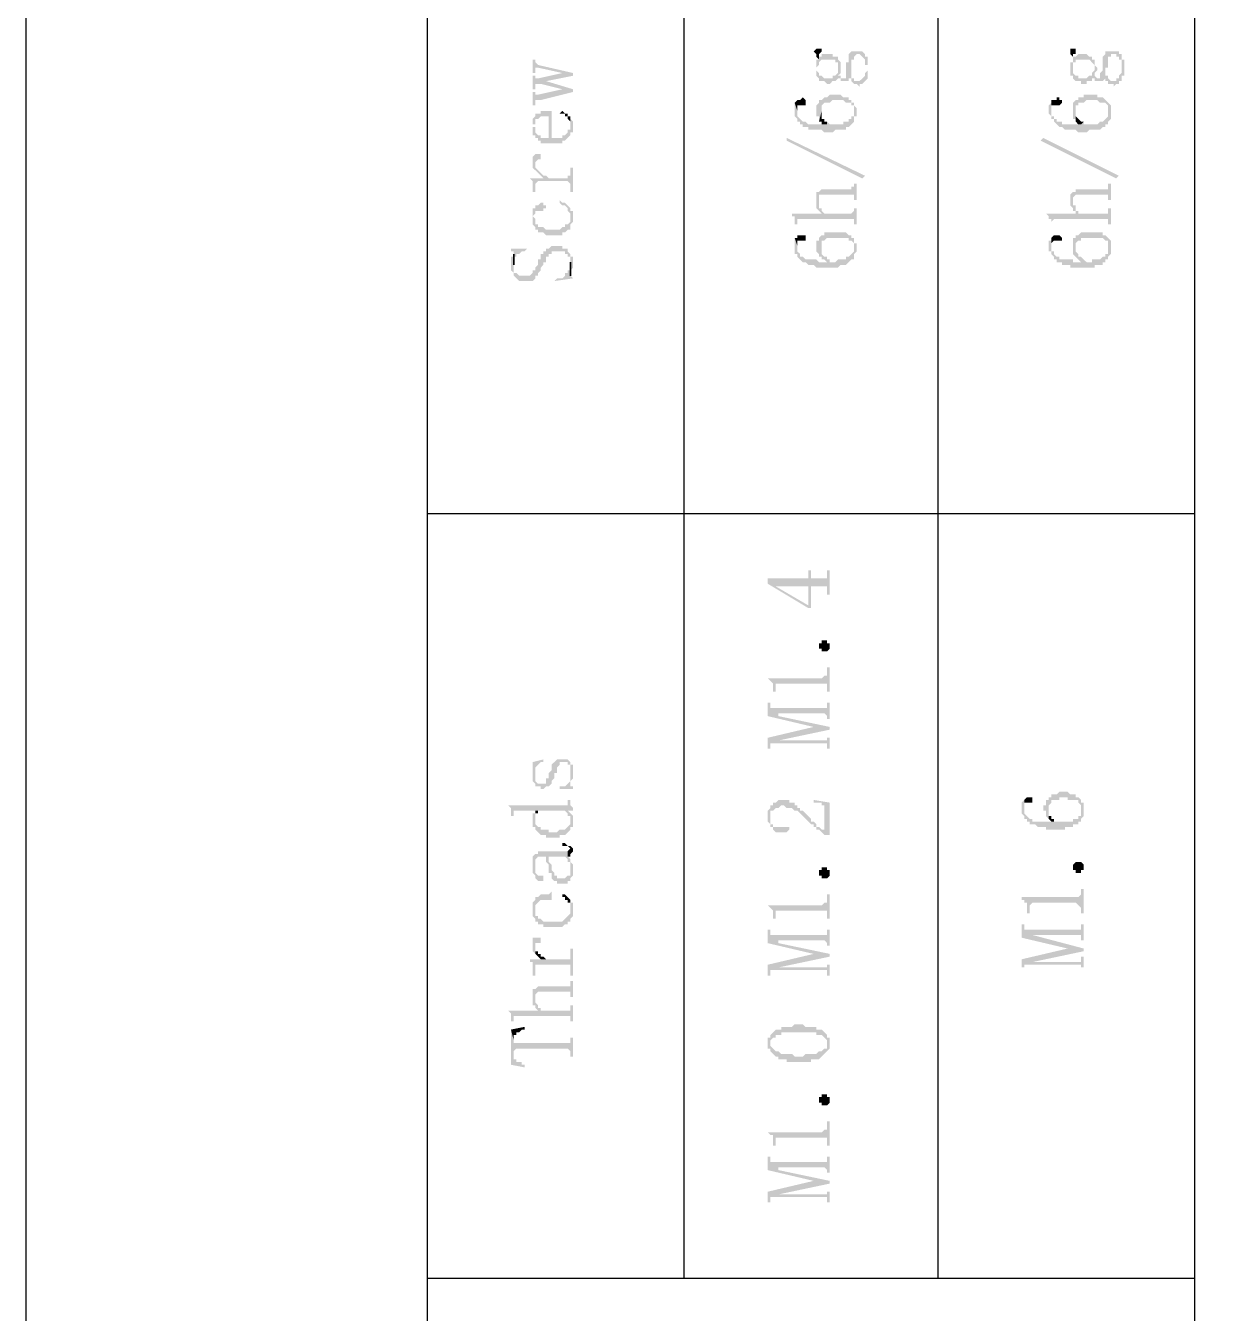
# Model space of a CAD drawing. Header units: millimetres. Extents: x 7018 to 13530, y 4187 to 5692.
# Drawn here: x 7965.94 to 7985.86, y 5098.87 to 5120.37 of the extents above; entities that cross this region are included whole.
import ezdxf

# ---------------------------------------------------------------- set-up
doc = ezdxf.new("R2010")
doc.units = ezdxf.units.MM

msp = doc.modelspace()

# ---------------------------------------------------------------- hatches: boundary and pattern name
at = {"transparency": 33554559}
for points in [[(7979.104, 5119.945), (7979.104, 5119.945), (7979.149, 5119.9), (7979.149, 5119.855), (7979.194, 5119.81), (7979.194, 5119.9), (7979.194, 5119.9), (7979.24, 5119.945), (7979.24, 5119.99), (7979.149, 5119.99)], [(7979.149, 5119.539), (7979.194, 5119.494), (7979.194, 5119.449), (7979.285, 5119.449), (7979.33, 5119.403), (7979.375, 5119.403), (7979.42, 5119.449), (7979.465, 5119.449), (7979.51, 5119.494), (7979.556, 5119.494), (7979.556, 5119.449), (7979.691, 5119.449), (7979.691, 5119.494), (7979.736, 5119.494), (7979.736, 5119.449), (7979.736, 5119.449), (7979.781, 5119.403), (7979.826, 5119.403), (7979.871, 5119.358), (7979.871, 5119.403), (7979.917, 5119.403), (7979.962, 5119.449), (7979.962, 5119.449), (7980.007, 5119.494), (7980.007, 5119.539), (7980.007, 5119.674), (7980.007, 5119.719), (7980.007, 5119.81), (7980.007, 5119.855), (7980.007, 5119.674), (7980.007, 5119.629), (7979.962, 5119.584), (7979.962, 5119.539), (7979.962, 5119.539), (7979.917, 5119.494), (7979.917, 5119.494), (7979.871, 5119.449), (7979.781, 5119.449), (7979.781, 5119.494), (7979.736, 5119.494), (7979.736, 5119.539), (7979.736, 5119.945), (7979.691, 5119.9), (7979.691, 5119.81), (7979.691, 5119.764), (7979.646, 5119.764), (7979.646, 5119.674), (7979.646, 5119.629), (7979.646, 5119.539), (7979.646, 5119.494), (7979.556, 5119.494), (7979.556, 5119.539), (7979.51, 5119.539), (7979.51, 5119.674), (7979.51, 5119.629), (7979.51, 5119.584), (7979.51, 5119.584), (7979.465, 5119.539), (7979.42, 5119.539), (7979.42, 5119.494), (7979.285, 5119.494), (7979.24, 5119.539), (7979.194, 5119.539), (7979.194, 5119.584), (7979.194, 5119.584), (7979.149, 5119.629), (7979.149, 5119.674)], [(7979.149, 5119.674), (7979.149, 5119.629), (7979.149, 5119.539), (7979.149, 5119.674), (7979.149, 5119.674), (7979.194, 5119.719), (7979.194, 5119.764), (7979.194, 5119.764), (7979.24, 5119.81), (7979.465, 5119.81), (7979.465, 5119.764), (7979.51, 5119.764), (7979.51, 5119.674), (7979.51, 5119.539), (7979.556, 5119.584), (7979.556, 5119.674), (7979.556, 5119.764), (7979.556, 5119.764), (7979.51, 5119.81), (7979.51, 5119.855), (7979.42, 5119.855), (7979.42, 5119.9), (7979.24, 5119.9), (7979.24, 5119.855), (7979.194, 5119.855), (7979.194, 5119.9), (7979.194, 5119.81), (7979.149, 5119.81), (7979.149, 5119.764)], [(7979.736, 5119.945), (7979.736, 5119.539), (7979.736, 5119.584), (7979.736, 5119.674), (7979.736, 5119.719), (7979.736, 5119.81), (7979.781, 5119.81), (7979.781, 5119.855), (7979.781, 5119.855), (7979.826, 5119.9), (7979.871, 5119.9), (7979.917, 5119.855), (7979.917, 5119.855), (7979.962, 5119.81), (7979.962, 5119.719), (7980.007, 5119.719), (7980.007, 5119.674), (7980.007, 5119.855), (7979.962, 5119.855), (7979.962, 5119.9), (7979.962, 5119.9), (7979.917, 5119.945)], [(7983.392, 5119.945), (7983.392, 5119.9), (7983.392, 5119.9), (7983.437, 5119.855), (7983.437, 5119.81), (7983.437, 5119.9), (7983.482, 5119.9), (7983.482, 5119.945), (7983.482, 5119.99), (7983.392, 5119.99)], [(7983.392, 5119.674), (7983.392, 5119.629), (7983.392, 5119.539), (7983.437, 5119.539), (7983.437, 5119.674), (7983.437, 5119.764), (7983.482, 5119.764), (7983.482, 5119.81), (7983.708, 5119.81), (7983.753, 5119.764), (7983.753, 5119.764), (7983.798, 5119.719), (7983.798, 5119.674), (7983.798, 5119.539), (7983.798, 5119.584), (7983.798, 5119.584), (7983.843, 5119.629), (7983.843, 5119.674), (7983.843, 5119.674), (7983.798, 5119.719), (7983.798, 5119.764), (7983.798, 5119.81), (7983.753, 5119.81), (7983.753, 5119.855), (7983.708, 5119.855), (7983.663, 5119.9), (7983.527, 5119.9), (7983.482, 5119.855), (7983.437, 5119.855), (7983.437, 5119.9), (7983.437, 5119.81), (7983.437, 5119.764), (7983.392, 5119.764)], [(7983.437, 5119.539), (7983.437, 5119.494), (7983.437, 5119.494), (7983.482, 5119.449), (7983.572, 5119.449), (7983.572, 5119.403), (7983.663, 5119.403), (7983.663, 5119.449), (7983.753, 5119.449), (7983.753, 5119.494), (7983.798, 5119.494), (7983.798, 5119.449), (7983.933, 5119.449), (7983.978, 5119.494), (7983.978, 5119.449), (7984.024, 5119.449), (7984.024, 5119.403), (7984.114, 5119.403), (7984.114, 5119.358), (7984.159, 5119.403), (7984.204, 5119.403), (7984.204, 5119.449), (7984.249, 5119.449), (7984.249, 5119.494), (7984.249, 5119.539), (7984.294, 5119.539), (7984.294, 5119.674), (7984.294, 5119.719), (7984.294, 5119.81), (7984.249, 5119.81), (7984.249, 5119.855), (7984.249, 5119.674), (7984.249, 5119.584), (7984.249, 5119.584), (7984.204, 5119.539), (7984.204, 5119.494), (7984.159, 5119.494), (7984.159, 5119.449), (7984.069, 5119.449), (7984.024, 5119.494), (7984.024, 5119.539), (7983.978, 5119.539), (7983.978, 5119.945), (7983.978, 5119.9), (7983.978, 5119.9), (7983.933, 5119.855), (7983.933, 5119.81), (7983.933, 5119.764), (7983.933, 5119.674), (7983.933, 5119.629), (7983.933, 5119.629), (7983.888, 5119.584), (7983.888, 5119.539), (7983.888, 5119.494), (7983.843, 5119.494), (7983.798, 5119.539), (7983.798, 5119.674), (7983.798, 5119.629), (7983.798, 5119.629), (7983.753, 5119.584), (7983.753, 5119.539), (7983.708, 5119.539), (7983.663, 5119.494), (7983.527, 5119.494), (7983.527, 5119.539), (7983.482, 5119.539), (7983.437, 5119.584), (7983.437, 5119.674)], [(7983.978, 5119.945), (7983.978, 5119.539), (7983.978, 5119.584), (7983.978, 5119.674), (7984.024, 5119.674), (7984.024, 5119.719), (7984.024, 5119.81), (7984.024, 5119.855), (7984.069, 5119.855), (7984.069, 5119.9), (7984.159, 5119.9), (7984.159, 5119.855), (7984.204, 5119.855), (7984.204, 5119.81), (7984.249, 5119.81), (7984.249, 5119.719), (7984.249, 5119.674), (7984.249, 5119.855), (7984.249, 5119.9), (7984.204, 5119.9), (7984.204, 5119.945), (7984.024, 5119.945)], [(7974.41, 5119.81), (7974.41, 5119.584), (7974.456, 5119.584), (7974.456, 5119.629), (7974.456, 5119.674), (7974.501, 5119.674), (7974.907, 5119.584), (7974.907, 5119.584), (7975.087, 5119.539), (7975.087, 5119.584), (7974.501, 5119.719), (7974.501, 5119.719), (7974.456, 5119.764), (7974.456, 5119.81)], [(7974.41, 5119.539), (7974.41, 5119.313), (7974.456, 5119.313), (7974.456, 5119.358), (7974.456, 5119.403), (7974.546, 5119.403), (7974.636, 5119.449), (7975.087, 5119.539), (7974.907, 5119.584), (7974.501, 5119.494), (7974.456, 5119.494), (7974.456, 5119.539), (7974.456, 5119.539)], [(7974.41, 5119.268), (7974.41, 5119.042), (7974.456, 5119.042), (7974.456, 5119.088), (7974.456, 5119.133), (7974.546, 5119.133), (7975.087, 5119.268), (7974.907, 5119.313), (7974.501, 5119.223), (7974.456, 5119.223), (7974.456, 5119.268), (7974.456, 5119.268)], [(7974.546, 5119.403), (7974.907, 5119.313), (7974.907, 5119.313), (7975.087, 5119.268), (7975.087, 5119.313), (7974.636, 5119.449)], [(7978.788, 5119.088), (7978.833, 5118.952), (7978.833, 5118.997), (7978.833, 5119.042), (7978.969, 5119.042), (7978.969, 5119.088), (7978.969, 5119.133), (7978.969, 5119.133), (7978.924, 5119.178), (7978.924, 5119.178), (7978.879, 5119.133), (7978.833, 5119.133)], [(7978.788, 5118.997), (7978.788, 5118.907), (7978.788, 5118.862), (7978.788, 5118.862), (7978.833, 5118.817), (7978.833, 5118.772), (7978.879, 5118.772), (7978.879, 5118.726), (7978.924, 5118.726), (7978.924, 5118.681), (7979.014, 5118.681), (7979.014, 5118.636), (7979.24, 5118.636), (7979.285, 5118.591), (7979.42, 5118.591), (7979.465, 5118.636), (7979.646, 5118.636), (7979.646, 5118.681), (7979.691, 5118.681), (7979.736, 5118.726), (7979.736, 5118.726), (7979.781, 5118.772), (7979.781, 5118.952), (7979.781, 5118.907), (7979.781, 5118.862), (7979.736, 5118.862), (7979.736, 5118.817), (7979.691, 5118.817), (7979.691, 5118.772), (7979.601, 5118.772), (7979.601, 5118.726), (7979.375, 5118.726), (7979.33, 5118.772), (7979.33, 5118.726), (7979.014, 5118.726), (7978.969, 5118.772), (7978.924, 5118.772), (7978.879, 5118.817), (7978.879, 5118.817), (7978.833, 5118.862), (7978.833, 5118.952), (7978.833, 5118.952), (7978.788, 5119.088)], [(7979.149, 5118.952), (7979.149, 5118.862), (7979.194, 5118.862), (7979.194, 5118.817), (7979.194, 5118.772), (7979.24, 5118.952), (7979.24, 5119.042), (7979.24, 5119.042), (7979.285, 5119.088), (7979.375, 5119.088), (7979.42, 5119.133), (7979.601, 5119.133), (7979.646, 5119.088), (7979.736, 5119.088), (7979.736, 5119.042), (7979.781, 5119.042), (7979.781, 5118.952), (7979.781, 5118.772), (7979.781, 5118.862), (7979.826, 5118.862), (7979.826, 5118.952), (7979.826, 5118.997), (7979.826, 5118.997), (7979.781, 5119.042), (7979.781, 5119.088), (7979.736, 5119.088), (7979.736, 5119.133), (7979.691, 5119.133), (7979.691, 5119.178), (7979.601, 5119.178), (7979.556, 5119.223), (7979.375, 5119.223), (7979.33, 5119.178), (7979.285, 5119.178), (7979.24, 5119.133), (7979.194, 5119.133), (7979.194, 5119.088), (7979.194, 5119.088), (7979.149, 5119.042), (7979.149, 5118.997), (7979.149, 5118.997)], [(7983.031, 5118.997), (7983.031, 5118.907), (7983.031, 5118.907), (7983.076, 5118.862), (7983.076, 5118.817), (7983.121, 5118.817), (7983.121, 5118.772), (7983.121, 5118.772), (7983.166, 5118.726), (7983.166, 5118.726), (7983.211, 5118.681), (7983.256, 5118.681), (7983.302, 5118.636), (7983.482, 5118.636), (7983.527, 5118.591), (7983.663, 5118.591), (7983.708, 5118.636), (7983.888, 5118.636), (7983.933, 5118.681), (7983.978, 5118.681), (7983.978, 5118.726), (7984.024, 5118.726), (7984.024, 5118.772), (7984.024, 5118.952), (7984.024, 5118.907), (7984.024, 5118.862), (7984.024, 5118.862), (7983.978, 5118.817), (7983.978, 5118.817), (7983.933, 5118.772), (7983.888, 5118.772), (7983.843, 5118.726), (7983.617, 5118.726), (7983.617, 5118.772), (7983.572, 5118.726), (7983.256, 5118.726), (7983.256, 5118.772), (7983.166, 5118.772), (7983.166, 5118.817), (7983.121, 5118.817), (7983.121, 5118.862), (7983.076, 5118.862), (7983.076, 5118.952), (7983.076, 5119.088), (7983.076, 5119.088), (7983.031, 5119.042)], [(7983.076, 5119.088), (7983.076, 5118.952), (7983.076, 5118.997), (7983.076, 5119.042), (7983.211, 5119.042), (7983.256, 5119.088), (7983.256, 5119.133), (7983.211, 5119.133), (7983.211, 5119.178), (7983.166, 5119.178), (7983.166, 5119.133), (7983.076, 5119.133)], [(7983.437, 5118.952), (7983.437, 5118.862), (7983.437, 5118.817), (7983.482, 5118.817), (7983.482, 5118.772), (7983.482, 5118.952), (7983.482, 5119.042), (7983.527, 5119.042), (7983.527, 5119.088), (7983.617, 5119.088), (7983.663, 5119.133), (7983.843, 5119.133), (7983.888, 5119.088), (7983.978, 5119.088), (7984.024, 5119.042), (7984.024, 5118.952), (7984.024, 5118.772), (7984.069, 5118.817), (7984.069, 5118.862), (7984.069, 5118.952), (7984.069, 5118.997), (7984.069, 5119.042), (7984.069, 5119.042), (7984.024, 5119.088), (7984.024, 5119.088), (7983.978, 5119.133), (7983.978, 5119.133), (7983.933, 5119.178), (7983.843, 5119.178), (7983.843, 5119.223), (7983.617, 5119.223), (7983.617, 5119.178), (7983.527, 5119.178), (7983.527, 5119.133), (7983.482, 5119.133), (7983.437, 5119.088), (7983.437, 5118.997), (7983.437, 5118.997)], [(7974.41, 5118.817), (7974.41, 5118.681), (7974.41, 5118.726), (7974.456, 5118.726), (7974.456, 5118.772), (7974.456, 5118.817), (7974.501, 5118.817), (7974.546, 5118.862), (7974.681, 5118.862), (7974.681, 5118.501), (7974.726, 5118.411), (7974.907, 5118.411), (7974.907, 5118.456), (7974.952, 5118.456), (7974.997, 5118.501), (7974.997, 5118.501), (7975.042, 5118.546), (7975.042, 5118.591), (7975.087, 5118.591), (7975.087, 5118.681), (7975.087, 5118.726), (7975.087, 5118.772), (7975.042, 5118.817), (7975.042, 5118.862), (7975.042, 5118.726), (7975.042, 5118.636), (7974.997, 5118.636), (7974.997, 5118.591), (7974.997, 5118.591), (7974.952, 5118.546), (7974.907, 5118.546), (7974.907, 5118.501), (7974.726, 5118.501), (7974.726, 5118.952), (7974.546, 5118.952), (7974.546, 5118.907), (7974.456, 5118.907), (7974.456, 5118.862), (7974.456, 5118.862)], [(7974.862, 5118.907), (7974.952, 5118.907), (7974.952, 5118.862), (7974.997, 5118.862), (7974.997, 5118.817), (7974.997, 5118.817), (7975.042, 5118.772), (7975.042, 5118.726), (7975.042, 5118.862), (7974.997, 5118.862), (7974.997, 5118.907), (7974.952, 5118.907), (7974.907, 5118.952), (7974.907, 5118.952)], [(7979.194, 5118.772), (7979.24, 5118.772), (7979.24, 5118.726), (7979.33, 5118.726), (7979.33, 5118.772), (7979.285, 5118.772), (7979.285, 5118.817), (7979.24, 5118.817), (7979.24, 5118.907), (7979.24, 5118.952)], [(7983.482, 5118.772), (7983.482, 5118.772), (7983.527, 5118.726), (7983.572, 5118.726), (7983.617, 5118.772), (7983.572, 5118.772), (7983.527, 5118.817), (7983.527, 5118.817), (7983.482, 5118.862), (7983.482, 5118.907), (7983.482, 5118.952)], [(7974.41, 5118.681), (7974.41, 5118.591), (7974.41, 5118.546), (7974.456, 5118.546), (7974.456, 5118.501), (7974.501, 5118.501), (7974.501, 5118.456), (7974.546, 5118.456), (7974.546, 5118.411), (7974.726, 5118.411), (7974.681, 5118.501), (7974.546, 5118.501), (7974.546, 5118.546), (7974.501, 5118.546), (7974.456, 5118.591), (7974.456, 5118.681), (7974.41, 5118.681), (7974.41, 5118.817), (7974.41, 5118.772), (7974.41, 5118.726)], [(7979.962, 5117.869), (7979.917, 5117.824), (7978.653, 5118.456), (7978.653, 5118.501)], [(7984.204, 5117.869), (7984.159, 5117.824), (7982.895, 5118.456), (7982.94, 5118.501)], [(7974.41, 5118.095), (7974.41, 5118.049), (7974.41, 5118.004), (7974.456, 5117.959), (7974.456, 5118.095), (7974.456, 5118.095), (7974.501, 5118.14), (7974.546, 5118.14), (7974.546, 5118.185), (7974.546, 5118.23), (7974.456, 5118.23), (7974.41, 5118.185), (7974.41, 5118.14)], [(7974.365, 5117.824), (7974.365, 5117.824), (7974.41, 5117.779), (7974.41, 5117.734), (7974.41, 5117.643), (7974.41, 5117.598), (7974.456, 5117.598), (7974.456, 5117.734), (7974.456, 5117.734), (7974.501, 5117.779), (7974.997, 5117.779), (7975.042, 5117.734), (7975.042, 5117.598), (7975.087, 5117.598), (7975.087, 5118.004), (7975.042, 5118.004), (7975.042, 5117.869), (7974.997, 5117.869), (7974.997, 5117.824), (7974.681, 5117.824), (7974.636, 5117.869), (7974.591, 5117.869), (7974.591, 5117.824)], [(7974.456, 5117.959), (7974.456, 5117.959), (7974.501, 5117.914), (7974.501, 5117.914), (7974.546, 5117.869), (7974.546, 5117.869), (7974.591, 5117.824), (7974.591, 5117.869), (7974.591, 5117.869), (7974.546, 5117.914), (7974.546, 5117.914), (7974.501, 5117.959), (7974.501, 5117.959), (7974.456, 5118.004), (7974.456, 5118.049), (7974.456, 5118.095)], [(7979.149, 5117.463), (7979.149, 5117.418), (7979.149, 5117.327), (7979.149, 5117.327), (7979.194, 5117.282), (7979.194, 5117.282), (7979.24, 5117.237), (7979.24, 5117.282), (7979.24, 5117.327), (7979.194, 5117.327), (7979.194, 5117.372), (7979.194, 5117.598), (7979.149, 5117.598), (7979.149, 5117.553), (7979.149, 5117.508)], [(7979.194, 5117.598), (7979.194, 5117.463), (7979.194, 5117.508), (7979.194, 5117.553), (7979.781, 5117.553), (7979.781, 5117.463), (7979.826, 5117.463), (7979.826, 5117.734), (7979.781, 5117.734), (7979.781, 5117.688), (7979.736, 5117.688), (7979.736, 5117.643), (7979.24, 5117.643)], [(7983.392, 5117.463), (7983.392, 5117.418), (7983.392, 5117.372), (7983.437, 5117.327), (7983.437, 5117.282), (7983.482, 5117.282), (7983.482, 5117.237), (7983.527, 5117.237), (7983.527, 5117.282), (7983.482, 5117.282), (7983.482, 5117.327), (7983.482, 5117.372), (7983.437, 5117.372), (7983.437, 5117.598), (7983.437, 5117.598), (7983.392, 5117.553), (7983.392, 5117.508)], [(7983.437, 5117.598), (7983.437, 5117.463), (7983.437, 5117.508), (7983.437, 5117.508), (7983.482, 5117.553), (7984.024, 5117.553), (7984.024, 5117.463), (7984.069, 5117.463), (7984.069, 5117.734), (7984.024, 5117.734), (7984.024, 5117.688), (7984.024, 5117.643), (7983.482, 5117.643), (7983.482, 5117.598)], [(7974.41, 5117.192), (7974.41, 5117.102), (7974.41, 5117.057), (7974.41, 5117.192), (7974.41, 5117.192), (7974.456, 5117.237), (7974.456, 5117.282), (7974.591, 5117.282), (7974.591, 5117.327), (7974.636, 5117.327), (7974.636, 5117.372), (7974.591, 5117.372), (7974.591, 5117.418), (7974.546, 5117.418), (7974.501, 5117.372), (7974.456, 5117.372), (7974.456, 5117.327), (7974.41, 5117.327), (7974.41, 5117.237), (7974.41, 5117.237)], [(7974.41, 5117.057), (7974.456, 5117.011), (7974.456, 5116.966), (7974.501, 5116.966), (7974.501, 5116.921), (7974.591, 5116.921), (7974.636, 5116.876), (7974.907, 5116.876), (7974.907, 5116.921), (7974.952, 5116.921), (7974.997, 5116.966), (7975.042, 5116.966), (7975.042, 5117.011), (7975.042, 5117.057), (7975.087, 5117.102), (7975.087, 5117.192), (7975.087, 5117.282), (7975.042, 5117.282), (7975.042, 5117.327), (7975.042, 5117.192), (7975.042, 5117.147), (7975.042, 5117.102), (7974.997, 5117.057), (7974.952, 5117.057), (7974.952, 5117.011), (7974.907, 5117.011), (7974.862, 5116.966), (7974.636, 5116.966), (7974.591, 5117.011), (7974.501, 5117.011), (7974.501, 5117.057), (7974.456, 5117.057), (7974.456, 5117.102), (7974.456, 5117.147), (7974.41, 5117.192)], [(7974.862, 5117.418), (7974.862, 5117.418), (7974.907, 5117.372), (7974.952, 5117.372), (7974.997, 5117.327), (7974.997, 5117.282), (7975.042, 5117.237), (7975.042, 5117.192), (7975.042, 5117.327), (7974.997, 5117.372), (7974.997, 5117.372), (7974.952, 5117.418), (7974.907, 5117.418), (7974.862, 5117.463)], [(7978.743, 5117.237), (7978.743, 5117.192), (7978.788, 5117.192), (7978.788, 5117.147), (7978.788, 5117.057), (7978.833, 5117.057), (7978.833, 5117.102), (7978.833, 5117.147), (7979.781, 5117.147), (7979.781, 5117.057), (7979.826, 5117.057), (7979.826, 5117.327), (7979.781, 5117.327), (7979.781, 5117.282), (7979.781, 5117.282), (7979.736, 5117.237), (7979.285, 5117.237), (7979.24, 5117.282), (7979.24, 5117.237)], [(7982.986, 5117.237), (7982.986, 5117.237), (7983.031, 5117.192), (7983.031, 5117.147), (7983.076, 5117.147), (7983.076, 5117.057), (7983.076, 5117.102), (7983.076, 5117.102), (7983.121, 5117.147), (7984.024, 5117.147), (7984.024, 5117.057), (7984.069, 5117.057), (7984.069, 5117.327), (7984.024, 5117.327), (7984.024, 5117.282), (7984.024, 5117.237), (7983.527, 5117.237), (7983.527, 5117.282), (7983.527, 5117.237)], [(7979.149, 5116.696), (7979.149, 5116.605), (7979.149, 5116.605), (7979.194, 5116.56), (7979.194, 5116.515), (7979.194, 5116.515), (7979.24, 5116.696), (7979.24, 5116.741), (7979.24, 5116.786), (7979.285, 5116.786), (7979.33, 5116.831), (7979.691, 5116.831), (7979.691, 5116.786), (7979.736, 5116.786), (7979.781, 5116.741), (7979.781, 5116.515), (7979.781, 5116.56), (7979.781, 5116.56), (7979.826, 5116.605), (7979.826, 5116.696), (7979.826, 5116.741), (7979.781, 5116.741), (7979.781, 5116.831), (7979.736, 5116.831), (7979.736, 5116.876), (7979.691, 5116.876), (7979.646, 5116.921), (7979.285, 5116.921), (7979.285, 5116.876), (7979.24, 5116.876), (7979.194, 5116.831), (7979.194, 5116.786), (7979.149, 5116.786)], [(7983.437, 5116.696), (7983.437, 5116.605), (7983.437, 5116.56), (7983.437, 5116.56), (7983.482, 5116.515), (7983.482, 5116.696), (7983.482, 5116.741), (7983.482, 5116.741), (7983.527, 5116.786), (7983.572, 5116.786), (7983.572, 5116.831), (7983.933, 5116.831), (7983.978, 5116.786), (7984.024, 5116.786), (7984.024, 5116.741), (7984.024, 5116.515), (7984.069, 5116.56), (7984.069, 5116.605), (7984.069, 5116.696), (7984.069, 5116.741), (7984.069, 5116.786), (7984.024, 5116.831), (7984.024, 5116.831), (7983.978, 5116.876), (7983.933, 5116.876), (7983.933, 5116.921), (7983.572, 5116.921), (7983.527, 5116.876), (7983.482, 5116.876), (7983.482, 5116.831), (7983.437, 5116.831), (7983.437, 5116.786)], [(7974.049, 5116.38), (7974.049, 5116.289), (7974.049, 5116.289), (7974.095, 5116.244), (7974.095, 5116.199), (7974.095, 5116.199), (7974.14, 5116.154), (7974.14, 5116.154), (7974.185, 5116.109), (7974.41, 5116.109), (7974.456, 5116.154), (7974.456, 5116.199), (7974.501, 5116.199), (7974.501, 5116.244), (7974.501, 5116.244), (7974.546, 5116.289), (7974.546, 5116.334), (7974.591, 5116.38), (7974.591, 5116.425), (7974.636, 5116.425), (7974.636, 5116.515), (7974.681, 5116.515), (7974.681, 5116.56), (7974.726, 5116.56), (7974.726, 5116.605), (7974.952, 5116.605), (7974.952, 5116.56), (7974.997, 5116.56), (7974.997, 5116.515), (7975.042, 5116.515), (7975.042, 5116.425), (7975.042, 5116.244), (7975.042, 5116.289), (7975.087, 5116.334), (7975.087, 5116.425), (7975.087, 5116.515), (7975.042, 5116.515), (7975.042, 5116.56), (7975.042, 5116.56), (7974.997, 5116.605), (7974.997, 5116.65), (7974.907, 5116.65), (7974.907, 5116.696), (7974.726, 5116.696), (7974.681, 5116.65), (7974.636, 5116.65), (7974.636, 5116.605), (7974.591, 5116.605), (7974.591, 5116.56), (7974.546, 5116.56), (7974.546, 5116.47), (7974.501, 5116.47), (7974.501, 5116.38), (7974.456, 5116.334), (7974.456, 5116.289), (7974.41, 5116.289), (7974.41, 5116.244), (7974.41, 5116.244), (7974.365, 5116.199), (7974.185, 5116.199), (7974.14, 5116.244), (7974.095, 5116.244), (7974.095, 5116.334), (7974.095, 5116.515), (7974.049, 5116.515), (7974.049, 5116.425), (7974.049, 5116.425)], [(7978.788, 5116.831), (7978.833, 5116.696), (7978.833, 5116.741), (7978.833, 5116.786), (7978.969, 5116.786), (7978.969, 5116.831), (7978.969, 5116.876), (7978.833, 5116.876), (7978.833, 5116.831)], [(7978.788, 5116.696), (7978.788, 5116.605), (7978.788, 5116.56), (7978.833, 5116.56), (7978.833, 5116.515), (7978.833, 5116.515), (7978.879, 5116.47), (7978.879, 5116.47), (7978.924, 5116.425), (7978.969, 5116.425), (7979.014, 5116.38), (7979.104, 5116.38), (7979.149, 5116.334), (7979.51, 5116.334), (7979.556, 5116.38), (7979.646, 5116.38), (7979.691, 5116.425), (7979.691, 5116.425), (7979.736, 5116.47), (7979.781, 5116.47), (7979.781, 5116.65), (7979.781, 5116.605), (7979.781, 5116.605), (7979.736, 5116.56), (7979.736, 5116.56), (7979.691, 5116.515), (7979.646, 5116.515), (7979.646, 5116.47), (7979.51, 5116.47), (7979.465, 5116.425), (7979.375, 5116.425), (7979.375, 5116.47), (7979.33, 5116.47), (7979.33, 5116.425), (7979.194, 5116.425), (7979.149, 5116.47), (7978.969, 5116.47), (7978.924, 5116.515), (7978.879, 5116.515), (7978.879, 5116.56), (7978.833, 5116.605), (7978.833, 5116.65), (7978.833, 5116.696), (7978.788, 5116.831), (7978.788, 5116.786), (7978.788, 5116.741)], [(7979.194, 5116.515), (7979.24, 5116.515), (7979.24, 5116.47), (7979.285, 5116.47), (7979.33, 5116.425), (7979.33, 5116.515), (7979.285, 5116.515), (7979.24, 5116.56), (7979.24, 5116.605), (7979.24, 5116.696)], [(7983.031, 5116.696), (7983.031, 5116.605), (7983.076, 5116.605), (7983.076, 5116.56), (7983.076, 5116.56), (7983.121, 5116.515), (7983.121, 5116.47), (7983.166, 5116.47), (7983.166, 5116.425), (7983.256, 5116.425), (7983.256, 5116.38), (7983.392, 5116.38), (7983.392, 5116.334), (7983.798, 5116.334), (7983.798, 5116.38), (7983.933, 5116.38), (7983.933, 5116.425), (7983.978, 5116.425), (7983.978, 5116.47), (7984.024, 5116.47), (7984.024, 5116.65), (7984.024, 5116.605), (7984.024, 5116.56), (7983.978, 5116.56), (7983.978, 5116.515), (7983.933, 5116.515), (7983.888, 5116.47), (7983.753, 5116.47), (7983.753, 5116.425), (7983.663, 5116.425), (7983.617, 5116.47), (7983.617, 5116.47), (7983.572, 5116.425), (7983.437, 5116.425), (7983.437, 5116.47), (7983.211, 5116.47), (7983.211, 5116.515), (7983.166, 5116.515), (7983.121, 5116.56), (7983.121, 5116.605), (7983.076, 5116.605), (7983.076, 5116.65), (7983.076, 5116.831), (7983.076, 5116.786), (7983.031, 5116.786), (7983.031, 5116.741)], [(7983.076, 5116.831), (7983.076, 5116.696), (7983.076, 5116.741), (7983.076, 5116.741), (7983.121, 5116.786), (7983.256, 5116.786), (7983.256, 5116.831), (7983.256, 5116.831), (7983.211, 5116.876), (7983.121, 5116.876)], [(7983.482, 5116.515), (7983.482, 5116.515), (7983.527, 5116.47), (7983.527, 5116.47), (7983.572, 5116.425), (7983.617, 5116.47), (7983.572, 5116.515), (7983.527, 5116.515), (7983.527, 5116.56), (7983.527, 5116.56), (7983.482, 5116.605), (7983.482, 5116.696)], [(7974.049, 5116.65), (7974.049, 5116.605), (7974.095, 5116.605), (7974.095, 5116.425), (7974.095, 5116.515), (7974.14, 5116.515), (7974.14, 5116.56), (7974.185, 5116.56), (7974.23, 5116.605), (7974.275, 5116.605), (7974.32, 5116.65), (7974.275, 5116.65)], [(7974.772, 5116.109), (7974.772, 5116.109), (7975.087, 5116.154), (7975.087, 5116.154), (7975.042, 5116.199), (7975.042, 5116.334), (7975.042, 5116.289), (7974.997, 5116.289), (7974.997, 5116.244), (7974.952, 5116.244), (7974.952, 5116.199), (7974.952, 5116.199), (7974.907, 5116.154), (7974.817, 5116.154)], [(7978.337, 5111.144), (7978.337, 5111.054), (7979.014, 5110.648), (7979.059, 5110.648), (7979.059, 5111.009), (7979.33, 5111.009), (7979.33, 5110.873), (7979.375, 5110.873), (7979.375, 5111.28), (7979.33, 5111.28), (7979.33, 5111.189), (7979.33, 5111.144), (7979.059, 5111.144), (7979.059, 5111.28), (7979.014, 5111.28), (7979.014, 5110.693), (7978.472, 5111.009), (7978.472, 5111.009)], [(7978.337, 5111.144), (7978.472, 5111.009), (7979.014, 5111.009), (7979.014, 5110.693), (7979.014, 5111.144)], [(7979.375, 5110.016), (7979.375, 5109.971), (7979.375, 5109.971), (7979.33, 5109.926), (7979.24, 5109.926), (7979.24, 5109.971), (7979.194, 5109.971), (7979.194, 5110.016), (7979.194, 5110.061), (7979.24, 5110.061), (7979.24, 5110.106), (7979.33, 5110.106), (7979.33, 5110.061), (7979.375, 5110.061), (7979.375, 5110.016)], [(7978.337, 5109.474), (7978.337, 5109.474), (7978.382, 5109.429), (7978.382, 5109.429), (7978.427, 5109.384), (7978.427, 5109.339), (7978.427, 5109.249), (7978.472, 5109.249), (7978.472, 5109.384), (7979.33, 5109.384), (7979.33, 5109.339), (7979.33, 5109.249), (7979.375, 5109.249), (7979.375, 5109.655), (7979.33, 5109.655), (7979.33, 5109.565), (7979.33, 5109.519), (7979.285, 5109.519), (7979.24, 5109.474)], [(7978.337, 5109.068), (7978.337, 5108.843), (7979.104, 5108.662), (7979.104, 5108.662), (7979.375, 5108.617), (7979.375, 5108.662), (7978.517, 5108.843), (7978.517, 5108.888), (7978.427, 5108.978), (7978.382, 5108.978), (7978.382, 5109.068)], [(7978.427, 5108.978), (7978.517, 5108.888), (7979.285, 5108.888), (7979.33, 5108.843), (7979.33, 5108.797), (7979.375, 5108.797), (7979.375, 5109.068), (7979.33, 5109.068), (7979.33, 5109.023), (7979.33, 5108.978), (7979.285, 5108.978)], [(7978.337, 5108.481), (7978.337, 5108.301), (7978.382, 5108.301), (7978.382, 5108.346), (7978.382, 5108.391), (7978.427, 5108.391), (7978.517, 5108.436), (7979.375, 5108.617), (7979.104, 5108.662)], [(7978.427, 5108.391), (7979.33, 5108.391), (7979.33, 5108.301), (7979.375, 5108.301), (7979.375, 5108.481), (7979.33, 5108.481), (7979.33, 5108.436), (7978.517, 5108.436)], [(7974.41, 5108.075), (7974.41, 5108.03), (7974.456, 5107.714), (7974.456, 5107.895), (7974.456, 5107.94), (7974.456, 5107.985), (7974.501, 5108.03), (7974.501, 5108.03), (7974.546, 5108.075), (7974.591, 5108.075), (7974.591, 5108.12)], [(7974.456, 5107.714), (7974.456, 5107.669), (7974.546, 5107.669), (7974.546, 5107.624), (7974.591, 5107.624), (7974.636, 5107.669), (7974.681, 5107.669), (7974.726, 5107.714), (7974.726, 5107.759), (7974.726, 5107.759), (7974.772, 5107.804), (7974.772, 5107.85), (7974.772, 5107.895), (7974.817, 5107.895), (7974.817, 5107.985), (7974.817, 5107.985), (7974.862, 5108.03), (7974.862, 5108.075), (7974.997, 5108.075), (7974.997, 5108.03), (7975.042, 5108.03), (7975.042, 5107.985), (7975.042, 5107.714), (7975.042, 5107.759), (7975.087, 5107.804), (7975.087, 5107.895), (7975.087, 5108.03), (7975.042, 5108.03), (7975.042, 5108.075), (7975.042, 5108.075), (7974.997, 5108.12), (7974.817, 5108.12), (7974.772, 5108.075), (7974.772, 5108.075), (7974.726, 5108.03), (7974.726, 5107.985), (7974.726, 5107.94), (7974.681, 5107.895), (7974.681, 5107.85), (7974.681, 5107.804), (7974.636, 5107.804), (7974.636, 5107.714), (7974.501, 5107.714), (7974.456, 5107.759), (7974.456, 5107.804), (7974.456, 5107.895)], [(7974.41, 5107.895), (7974.41, 5107.804), (7974.41, 5107.759), (7974.456, 5107.714), (7974.41, 5108.03), (7974.41, 5107.985)], [(7974.862, 5107.669), (7974.862, 5107.624), (7975.087, 5107.624), (7975.087, 5107.669), (7975.042, 5107.669), (7975.042, 5107.895), (7975.042, 5107.85), (7975.042, 5107.759), (7975.042, 5107.759), (7974.997, 5107.714), (7974.997, 5107.714), (7974.952, 5107.669), (7974.907, 5107.669)], [(7974.004, 5107.353), (7974.004, 5107.353), (7974.049, 5107.308), (7974.049, 5107.263), (7974.049, 5107.173), (7974.095, 5107.173), (7974.095, 5107.263), (7974.501, 5107.263), (7974.501, 5107.218), (7974.501, 5107.263), (7975.087, 5107.263), (7975.087, 5107.308), (7975.087, 5107.308), (7975.042, 5107.353), (7975.042, 5107.398), (7975.042, 5107.443), (7974.997, 5107.443), (7974.997, 5107.398), (7974.997, 5107.353), (7974.952, 5107.353)], [(7978.337, 5107.173), (7978.337, 5107.127), (7978.337, 5107.082), (7978.382, 5107.037), (7978.382, 5107.173), (7978.382, 5107.263), (7978.427, 5107.263), (7978.472, 5107.308), (7978.517, 5107.308), (7978.563, 5107.353), (7978.608, 5107.353), (7978.653, 5107.308), (7978.743, 5107.308), (7978.788, 5107.263), (7978.833, 5107.263), (7978.879, 5107.218), (7978.879, 5107.218), (7978.924, 5107.173), (7978.924, 5107.173), (7978.969, 5107.127), (7978.969, 5107.127), (7979.014, 5107.082), (7979.014, 5107.082), (7979.059, 5107.037), (7979.104, 5107.037), (7979.104, 5106.992), (7979.149, 5106.992), (7979.149, 5106.947), (7979.194, 5106.947), (7979.24, 5106.902), (7979.24, 5106.902), (7979.285, 5106.857), (7979.285, 5106.947), (7979.24, 5106.947), (7979.194, 5106.992), (7979.149, 5106.992), (7979.149, 5107.037), (7979.149, 5107.037), (7979.104, 5107.082), (7979.059, 5107.082), (7979.059, 5107.127), (7979.059, 5107.127), (7979.014, 5107.173), (7979.014, 5107.173), (7978.969, 5107.218), (7978.969, 5107.218), (7978.924, 5107.263), (7978.879, 5107.263), (7978.879, 5107.308), (7978.833, 5107.308), (7978.833, 5107.353), (7978.788, 5107.353), (7978.788, 5107.398), (7978.698, 5107.398), (7978.698, 5107.443), (7978.517, 5107.443), (7978.472, 5107.398), (7978.427, 5107.398), (7978.427, 5107.353), (7978.382, 5107.353), (7978.382, 5107.308), (7978.382, 5107.308), (7978.337, 5107.263), (7978.337, 5107.218), (7978.337, 5107.218)], [(7979.104, 5107.443), (7979.104, 5107.398), (7979.24, 5107.398), (7979.24, 5107.353), (7979.285, 5107.353), (7979.285, 5106.857), (7979.375, 5106.857), (7979.375, 5107.398)], [(7982.579, 5107.308), (7982.579, 5107.263), (7982.579, 5107.218), (7982.625, 5107.173), (7982.625, 5107.127), (7982.67, 5107.127), (7982.67, 5107.082), (7982.715, 5107.082), (7982.715, 5107.037), (7982.805, 5107.037), (7982.85, 5106.992), (7982.986, 5106.992), (7982.986, 5106.947), (7983.302, 5106.947), (7983.302, 5106.992), (7983.437, 5106.992), (7983.437, 5107.037), (7983.527, 5107.037), (7983.527, 5107.082), (7983.572, 5107.082), (7983.572, 5107.127), (7983.572, 5107.263), (7983.572, 5107.173), (7983.527, 5107.173), (7983.527, 5107.127), (7983.437, 5107.127), (7983.437, 5107.082), (7982.76, 5107.082), (7982.76, 5107.127), (7982.715, 5107.127), (7982.67, 5107.173), (7982.67, 5107.173), (7982.625, 5107.218), (7982.625, 5107.263), (7982.625, 5107.443), (7982.579, 5107.398), (7982.579, 5107.353)], [(7982.625, 5107.443), (7982.625, 5107.308), (7982.625, 5107.398), (7982.76, 5107.398), (7982.76, 5107.489), (7982.67, 5107.489)], [(7982.94, 5107.308), (7982.94, 5107.263), (7982.986, 5107.263), (7982.986, 5107.173), (7982.986, 5107.173), (7983.031, 5107.127), (7983.031, 5107.308), (7983.031, 5107.353), (7983.031, 5107.353), (7983.076, 5107.398), (7983.076, 5107.443), (7983.211, 5107.443), (7983.211, 5107.489), (7983.347, 5107.489), (7983.347, 5107.443), (7983.527, 5107.443), (7983.527, 5107.398), (7983.527, 5107.398), (7983.572, 5107.353), (7983.572, 5107.127), (7983.617, 5107.173), (7983.617, 5107.263), (7983.617, 5107.308), (7983.617, 5107.398), (7983.572, 5107.398), (7983.572, 5107.443), (7983.572, 5107.443), (7983.527, 5107.489), (7983.482, 5107.489), (7983.482, 5107.534), (7983.392, 5107.534), (7983.347, 5107.579), (7983.211, 5107.579), (7983.166, 5107.534), (7983.076, 5107.534), (7983.076, 5107.489), (7983.031, 5107.489), (7983.031, 5107.443), (7982.986, 5107.443), (7982.986, 5107.398), (7982.986, 5107.353), (7982.94, 5107.353)], [(7974.41, 5107.082), (7974.41, 5107.037), (7974.41, 5106.992), (7974.456, 5106.992), (7974.456, 5106.947), (7974.456, 5106.947), (7974.501, 5106.902), (7974.501, 5106.902), (7974.546, 5106.857), (7974.636, 5106.857), (7974.636, 5106.812), (7974.862, 5106.812), (7974.862, 5106.857), (7974.952, 5106.857), (7974.997, 5106.902), (7974.997, 5106.902), (7975.042, 5106.947), (7975.042, 5107.082), (7975.042, 5107.037), (7975.042, 5107.037), (7974.997, 5106.992), (7974.997, 5106.992), (7974.952, 5106.947), (7974.862, 5106.947), (7974.817, 5106.902), (7974.681, 5106.902), (7974.681, 5106.947), (7974.546, 5106.947), (7974.546, 5106.992), (7974.501, 5106.992), (7974.456, 5107.037), (7974.456, 5107.218), (7974.41, 5107.218), (7974.41, 5107.173), (7974.41, 5107.127)], [(7974.456, 5107.218), (7974.456, 5107.127), (7974.456, 5107.218), (7974.501, 5107.218), (7974.501, 5107.263), (7974.456, 5107.263)], [(7974.952, 5107.263), (7974.997, 5107.218), (7974.997, 5107.173), (7975.042, 5107.173), (7975.042, 5106.947), (7975.042, 5106.992), (7975.087, 5106.992), (7975.087, 5107.037), (7975.087, 5107.082), (7975.087, 5107.127), (7975.087, 5107.173), (7975.042, 5107.218), (7975.042, 5107.218), (7974.997, 5107.263)], [(7983.031, 5107.127), (7983.031, 5107.127), (7983.076, 5107.082), (7983.121, 5107.082), (7983.121, 5107.127), (7983.076, 5107.127), (7983.076, 5107.173), (7983.031, 5107.173), (7983.031, 5107.218), (7983.031, 5107.308)], [(7978.382, 5107.037), (7978.382, 5106.992), (7978.427, 5106.992), (7978.427, 5106.947), (7978.427, 5106.947), (7978.472, 5106.902), (7978.653, 5106.902), (7978.698, 5106.947), (7978.698, 5106.992), (7978.427, 5106.992), (7978.427, 5107.037), (7978.382, 5107.037), (7978.382, 5107.127), (7978.382, 5107.127)], [(7974.41, 5106.36), (7974.41, 5106.315), (7974.41, 5106.225), (7974.41, 5106.225), (7974.456, 5106.18), (7974.456, 5106.36), (7974.456, 5106.45), (7974.456, 5106.45), (7974.501, 5106.496), (7974.636, 5106.496), (7974.636, 5106.405), (7974.681, 5106.36), (7974.681, 5106.315), (7974.681, 5106.496), (7974.952, 5106.496), (7974.997, 5106.45), (7974.997, 5106.405), (7975.042, 5106.405), (7975.042, 5106.315), (7975.042, 5106.27), (7975.042, 5106.45), (7975.042, 5106.45), (7974.997, 5106.496), (7974.997, 5106.586), (7974.501, 5106.586), (7974.501, 5106.541), (7974.456, 5106.541), (7974.41, 5106.496)], [(7974.907, 5106.721), (7974.907, 5106.676), (7974.997, 5106.676), (7975.042, 5106.631), (7975.042, 5106.496), (7975.042, 5106.541), (7975.042, 5106.541), (7975.087, 5106.586), (7975.087, 5106.631), (7975.042, 5106.676), (7974.997, 5106.676), (7974.952, 5106.721)], [(7974.997, 5106.586), (7974.997, 5106.496), (7975.042, 5106.496), (7975.042, 5106.631), (7975.042, 5106.631)], [(7974.456, 5106.18), (7974.456, 5106.135), (7974.456, 5106.135), (7974.501, 5106.089), (7974.591, 5106.089), (7974.591, 5106.135), (7974.591, 5106.18), (7974.501, 5106.18), (7974.456, 5106.225), (7974.456, 5106.36)], [(7974.681, 5106.315), (7974.681, 5106.225), (7974.726, 5106.225), (7974.726, 5106.18), (7974.726, 5106.135), (7974.726, 5106.135), (7974.772, 5106.089), (7974.817, 5106.089), (7974.817, 5106.044), (7974.997, 5106.044), (7974.997, 5106.089), (7975.042, 5106.089), (7975.042, 5106.135), (7975.042, 5106.135), (7975.087, 5106.18), (7975.087, 5106.27), (7975.087, 5106.315), (7975.087, 5106.36), (7975.042, 5106.405), (7975.042, 5106.225), (7975.042, 5106.18), (7974.997, 5106.18), (7974.952, 5106.135), (7974.817, 5106.135), (7974.817, 5106.18), (7974.772, 5106.18), (7974.772, 5106.225), (7974.772, 5106.225), (7974.726, 5106.27), (7974.726, 5106.315), (7974.726, 5106.36), (7974.681, 5106.405), (7974.681, 5106.496)], [(7983.617, 5106.315), (7983.617, 5106.27), (7983.572, 5106.27), (7983.572, 5106.225), (7983.482, 5106.225), (7983.482, 5106.27), (7983.437, 5106.27), (7983.437, 5106.315), (7983.437, 5106.36), (7983.437, 5106.36), (7983.482, 5106.405), (7983.572, 5106.405), (7983.617, 5106.36), (7983.617, 5106.315)], [(7979.375, 5106.225), (7979.375, 5106.18), (7979.375, 5106.18), (7979.33, 5106.135), (7979.24, 5106.135), (7979.24, 5106.18), (7979.194, 5106.18), (7979.194, 5106.225), (7979.194, 5106.27), (7979.24, 5106.27), (7979.24, 5106.315), (7979.33, 5106.315), (7979.33, 5106.27), (7979.375, 5106.27), (7979.375, 5106.225)], [(7982.579, 5105.819), (7982.579, 5105.774), (7982.625, 5105.774), (7982.625, 5105.728), (7982.67, 5105.728), (7982.67, 5105.683), (7982.67, 5105.548), (7982.715, 5105.548), (7982.715, 5105.683), (7982.715, 5105.683), (7982.76, 5105.728), (7983.482, 5105.728), (7983.527, 5105.683), (7983.527, 5105.683), (7983.572, 5105.638), (7983.572, 5105.548), (7983.617, 5105.548), (7983.617, 5105.954), (7983.572, 5105.954), (7983.572, 5105.864), (7983.572, 5105.864), (7983.527, 5105.819), (7983.482, 5105.819)], [(7974.41, 5105.728), (7974.456, 5105.638), (7974.456, 5105.683), (7974.456, 5105.683), (7974.501, 5105.728), (7974.501, 5105.728), (7974.546, 5105.774), (7974.726, 5105.774), (7974.726, 5105.322), (7974.907, 5105.322), (7974.952, 5105.367), (7974.997, 5105.367), (7974.997, 5105.412), (7975.042, 5105.412), (7975.042, 5105.458), (7975.042, 5105.458), (7975.087, 5105.503), (7975.087, 5105.548), (7975.087, 5105.638), (7975.087, 5105.683), (7975.087, 5105.728), (7975.042, 5105.728), (7975.042, 5105.774), (7975.042, 5105.638), (7975.042, 5105.548), (7975.042, 5105.548), (7974.997, 5105.503), (7974.997, 5105.503), (7974.952, 5105.458), (7974.952, 5105.458), (7974.907, 5105.412), (7974.726, 5105.412), (7974.726, 5105.909), (7974.726, 5105.909), (7974.681, 5105.864), (7974.546, 5105.864), (7974.501, 5105.819), (7974.456, 5105.819), (7974.456, 5105.774), (7974.456, 5105.774)], [(7974.41, 5105.593), (7974.41, 5105.503), (7974.41, 5105.503), (7974.456, 5105.458), (7974.456, 5105.412), (7974.501, 5105.412), (7974.501, 5105.367), (7974.591, 5105.367), (7974.591, 5105.322), (7974.726, 5105.322), (7974.726, 5105.412), (7974.591, 5105.412), (7974.546, 5105.458), (7974.501, 5105.458), (7974.501, 5105.503), (7974.456, 5105.503), (7974.456, 5105.548), (7974.456, 5105.638), (7974.41, 5105.728), (7974.41, 5105.683), (7974.41, 5105.638)], [(7974.907, 5105.819), (7974.952, 5105.819), (7974.952, 5105.774), (7974.997, 5105.774), (7974.997, 5105.728), (7975.042, 5105.728), (7975.042, 5105.683), (7975.042, 5105.638), (7975.042, 5105.774), (7975.042, 5105.774), (7974.997, 5105.819), (7974.997, 5105.819), (7974.952, 5105.864), (7974.907, 5105.864)], [(7978.337, 5105.683), (7978.337, 5105.683), (7978.382, 5105.638), (7978.382, 5105.638), (7978.427, 5105.593), (7978.427, 5105.548), (7978.427, 5105.458), (7978.472, 5105.458), (7978.472, 5105.593), (7979.33, 5105.593), (7979.33, 5105.548), (7979.33, 5105.458), (7979.375, 5105.458), (7979.375, 5105.864), (7979.33, 5105.864), (7979.33, 5105.774), (7979.33, 5105.728), (7979.285, 5105.728), (7979.24, 5105.683)], [(7978.337, 5105.277), (7978.337, 5105.051), (7979.104, 5104.871), (7979.104, 5104.871), (7979.375, 5104.826), (7979.375, 5104.871), (7978.517, 5105.051), (7978.517, 5105.097), (7978.427, 5105.187), (7978.382, 5105.187), (7978.382, 5105.277)], [(7978.427, 5105.187), (7978.517, 5105.097), (7979.285, 5105.097), (7979.33, 5105.051), (7979.33, 5105.006), (7979.375, 5105.006), (7979.375, 5105.277), (7979.33, 5105.277), (7979.33, 5105.232), (7979.33, 5105.187), (7979.285, 5105.187)], [(7982.579, 5105.367), (7982.579, 5105.142), (7983.347, 5104.961), (7983.347, 5104.961), (7983.617, 5104.916), (7983.617, 5104.961), (7982.76, 5105.187), (7982.76, 5105.187), (7982.67, 5105.277), (7982.625, 5105.277), (7982.625, 5105.322), (7982.625, 5105.367)], [(7982.67, 5105.277), (7982.76, 5105.187), (7983.572, 5105.187), (7983.572, 5105.142), (7983.572, 5105.097), (7983.617, 5105.097), (7983.617, 5105.367), (7983.572, 5105.367), (7983.572, 5105.322), (7983.572, 5105.277), (7983.527, 5105.277)], [(7974.41, 5105.051), (7974.41, 5104.961), (7974.41, 5104.916), (7974.456, 5104.871), (7974.456, 5105.006), (7974.456, 5105.051), (7974.546, 5105.051), (7974.546, 5105.097), (7974.546, 5105.142), (7974.41, 5105.142), (7974.41, 5105.097)], [(7974.365, 5104.781), (7974.365, 5104.735), (7974.41, 5104.735), (7974.41, 5104.645), (7974.41, 5104.6), (7974.41, 5104.51), (7974.456, 5104.51), (7974.456, 5104.645), (7974.456, 5104.69), (7975.042, 5104.69), (7975.042, 5104.645), (7975.042, 5104.51), (7975.087, 5104.51), (7975.087, 5104.961), (7975.042, 5104.961), (7975.042, 5104.826), (7975.042, 5104.781), (7974.591, 5104.781)], [(7974.456, 5104.871), (7974.456, 5104.871), (7974.501, 5104.826), (7974.501, 5104.826), (7974.546, 5104.781), (7974.636, 5104.781), (7974.591, 5104.826), (7974.546, 5104.826), (7974.546, 5104.871), (7974.501, 5104.871), (7974.501, 5104.916), (7974.456, 5104.916), (7974.456, 5104.961), (7974.456, 5105.006)], [(7978.337, 5104.69), (7978.337, 5104.51), (7978.382, 5104.51), (7978.382, 5104.555), (7978.382, 5104.6), (7978.427, 5104.6), (7978.517, 5104.645), (7979.375, 5104.826), (7979.104, 5104.871)], [(7982.579, 5104.781), (7982.579, 5104.645), (7982.625, 5104.645), (7982.625, 5104.69), (7982.67, 5104.69), (7982.76, 5104.735), (7983.617, 5104.916), (7983.347, 5104.961)], [(7978.427, 5104.6), (7979.33, 5104.6), (7979.33, 5104.51), (7979.375, 5104.51), (7979.375, 5104.69), (7979.33, 5104.69), (7979.33, 5104.645), (7978.517, 5104.645)], [(7982.67, 5104.69), (7983.572, 5104.69), (7983.572, 5104.645), (7983.617, 5104.645), (7983.617, 5104.826), (7983.572, 5104.826), (7983.572, 5104.781), (7983.572, 5104.735), (7982.76, 5104.735)], [(7974.456, 5104.284), (7974.456, 5104.149), (7974.456, 5104.194), (7974.501, 5104.239), (7975.042, 5104.239), (7975.042, 5104.149), (7975.087, 5104.149), (7975.087, 5104.42), (7975.042, 5104.42), (7975.042, 5104.374), (7975.042, 5104.329), (7974.501, 5104.329)], [(7974.41, 5104.149), (7974.41, 5104.104), (7974.41, 5104.013), (7974.456, 5104.013), (7974.456, 5103.968), (7974.456, 5103.968), (7974.501, 5103.923), (7974.501, 5103.923), (7974.546, 5103.968), (7974.501, 5103.968), (7974.501, 5104.013), (7974.501, 5104.013), (7974.456, 5104.058), (7974.456, 5104.284), (7974.41, 5104.284), (7974.41, 5104.194), (7974.41, 5104.194)], [(7974.004, 5103.923), (7974.004, 5103.923), (7974.049, 5103.878), (7974.049, 5103.833), (7974.049, 5103.743), (7974.095, 5103.743), (7974.095, 5103.788), (7974.095, 5103.833), (7975.042, 5103.833), (7975.042, 5103.743), (7975.087, 5103.743), (7975.087, 5104.013), (7975.042, 5104.013), (7975.042, 5103.968), (7975.042, 5103.923), (7974.546, 5103.923), (7974.546, 5103.968), (7974.501, 5103.923)], [(7974.049, 5103.607), (7974.095, 5103.427), (7974.095, 5103.517), (7974.14, 5103.517), (7974.14, 5103.562), (7974.185, 5103.562), (7974.23, 5103.607), (7974.275, 5103.607), (7974.275, 5103.652)], [(7974.049, 5103.607), (7974.049, 5103.02), (7974.275, 5102.975), (7974.275, 5103.02), (7974.23, 5103.02), (7974.23, 5103.066), (7974.14, 5103.066), (7974.14, 5103.111), (7974.095, 5103.111), (7974.095, 5103.201), (7974.095, 5103.427)], [(7978.337, 5103.382), (7978.337, 5103.291), (7978.382, 5103.291), (7978.382, 5103.246), (7978.382, 5103.382), (7978.382, 5103.427), (7978.382, 5103.427), (7978.427, 5103.472), (7978.472, 5103.472), (7978.472, 5103.517), (7978.563, 5103.517), (7978.563, 5103.562), (7979.149, 5103.562), (7979.149, 5103.517), (7979.24, 5103.517), (7979.285, 5103.472), (7979.285, 5103.472), (7979.33, 5103.427), (7979.33, 5103.382), (7979.33, 5103.517), (7979.33, 5103.517), (7979.285, 5103.562), (7979.285, 5103.562), (7979.24, 5103.607), (7979.149, 5103.607), (7979.149, 5103.652), (7978.969, 5103.652), (7978.924, 5103.697), (7978.788, 5103.697), (7978.743, 5103.652), (7978.563, 5103.652), (7978.563, 5103.607), (7978.472, 5103.607), (7978.427, 5103.562), (7978.427, 5103.562), (7978.382, 5103.517), (7978.382, 5103.472), (7978.337, 5103.472)], [(7974.095, 5103.427), (7974.095, 5103.201), (7974.095, 5103.246), (7974.095, 5103.246), (7974.14, 5103.291), (7974.997, 5103.291), (7975.042, 5103.246), (7975.042, 5103.156), (7975.087, 5103.156), (7975.087, 5103.472), (7975.042, 5103.472), (7975.042, 5103.427), (7975.042, 5103.382), (7974.095, 5103.382)], [(7978.382, 5103.246), (7978.427, 5103.201), (7978.427, 5103.201), (7978.472, 5103.156), (7978.517, 5103.156), (7978.517, 5103.111), (7978.653, 5103.111), (7978.653, 5103.066), (7979.059, 5103.066), (7979.059, 5103.111), (7979.194, 5103.111), (7979.24, 5103.156), (7979.24, 5103.156), (7979.285, 5103.201), (7979.285, 5103.201), (7979.33, 5103.246), (7979.33, 5103.246), (7979.375, 5103.291), (7979.375, 5103.336), (7979.375, 5103.382), (7979.375, 5103.427), (7979.375, 5103.472), (7979.33, 5103.472), (7979.33, 5103.517), (7979.33, 5103.336), (7979.33, 5103.291), (7979.285, 5103.291), (7979.24, 5103.246), (7979.194, 5103.246), (7979.149, 5103.201), (7978.969, 5103.201), (7978.924, 5103.156), (7978.788, 5103.156), (7978.743, 5103.201), (7978.563, 5103.201), (7978.517, 5103.246), (7978.472, 5103.246), (7978.427, 5103.291), (7978.427, 5103.291), (7978.382, 5103.336), (7978.382, 5103.382)], [(7979.375, 5102.434), (7979.375, 5102.389), (7979.375, 5102.389), (7979.33, 5102.343), (7979.24, 5102.343), (7979.24, 5102.389), (7979.194, 5102.389), (7979.194, 5102.434), (7979.194, 5102.479), (7979.24, 5102.479), (7979.24, 5102.524), (7979.33, 5102.524), (7979.33, 5102.479), (7979.375, 5102.479), (7979.375, 5102.434)], [(7978.337, 5101.892), (7978.337, 5101.892), (7978.382, 5101.847), (7978.427, 5101.847), (7978.427, 5101.802), (7978.427, 5101.757), (7978.427, 5101.666), (7978.472, 5101.666), (7978.472, 5101.802), (7979.33, 5101.802), (7979.33, 5101.757), (7979.33, 5101.666), (7979.375, 5101.666), (7979.375, 5102.073), (7979.33, 5102.073), (7979.33, 5101.982), (7979.33, 5101.937), (7979.285, 5101.937), (7979.24, 5101.892)], [(7978.337, 5101.486), (7978.337, 5101.26), (7979.104, 5101.08), (7979.104, 5101.08), (7979.375, 5101.035), (7979.375, 5101.08), (7978.517, 5101.26), (7978.517, 5101.305), (7978.427, 5101.396), (7978.382, 5101.396), (7978.382, 5101.486)], [(7978.427, 5101.396), (7978.517, 5101.305), (7979.285, 5101.305), (7979.33, 5101.26), (7979.33, 5101.215), (7979.375, 5101.215), (7979.375, 5101.486), (7979.33, 5101.486), (7979.33, 5101.441), (7979.33, 5101.396), (7979.285, 5101.396)], [(7978.337, 5100.899), (7978.337, 5100.719), (7978.382, 5100.719), (7978.382, 5100.764), (7978.382, 5100.809), (7978.427, 5100.809), (7978.517, 5100.854), (7979.375, 5101.035), (7979.104, 5101.08)], [(7978.427, 5100.809), (7979.33, 5100.809), (7979.33, 5100.719), (7979.375, 5100.719), (7979.375, 5100.899), (7979.33, 5100.899), (7979.33, 5100.854), (7978.517, 5100.854)]]:
    msp.add_hatch(color=256, dxfattribs=at).paths.add_polyline_path(points)

# ---------------------------------------------------------------- linework, layer by layer
msp.add_line((7972.65, 5242.873), (7972.65, 4956.132))
for points in [[(8385.944, 4951.873), (8385.944, 5248.873), (7965.944, 5248.873), (7965.944, 4951.873)], [(7974.095, 5116.515), (7974.095, 5116.38), (7974.095, 5116.425), (7974.095, 5116.56), (7974.095, 5116.56)], [(7975.042, 5116.334), (7975.042, 5116.199), (7975.042, 5116.244), (7975.042, 5116.425), (7975.042, 5116.38)]]:
    msp.add_lwpolyline(points, close=True)
for points in [[(7985.468, 5242.873), (7985.468, 4956.132)], [(7976.938, 5137.14), (7976.938, 5099.455)], [(7981.18, 5137.14), (7981.18, 5099.455)], [(7972.65, 5112.227), (7985.468, 5112.227)], [(7972.65, 5099.455), (7985.468, 5099.455)]]:
    msp.add_lwpolyline(points)

doc.saveas('drawing.dxf')
